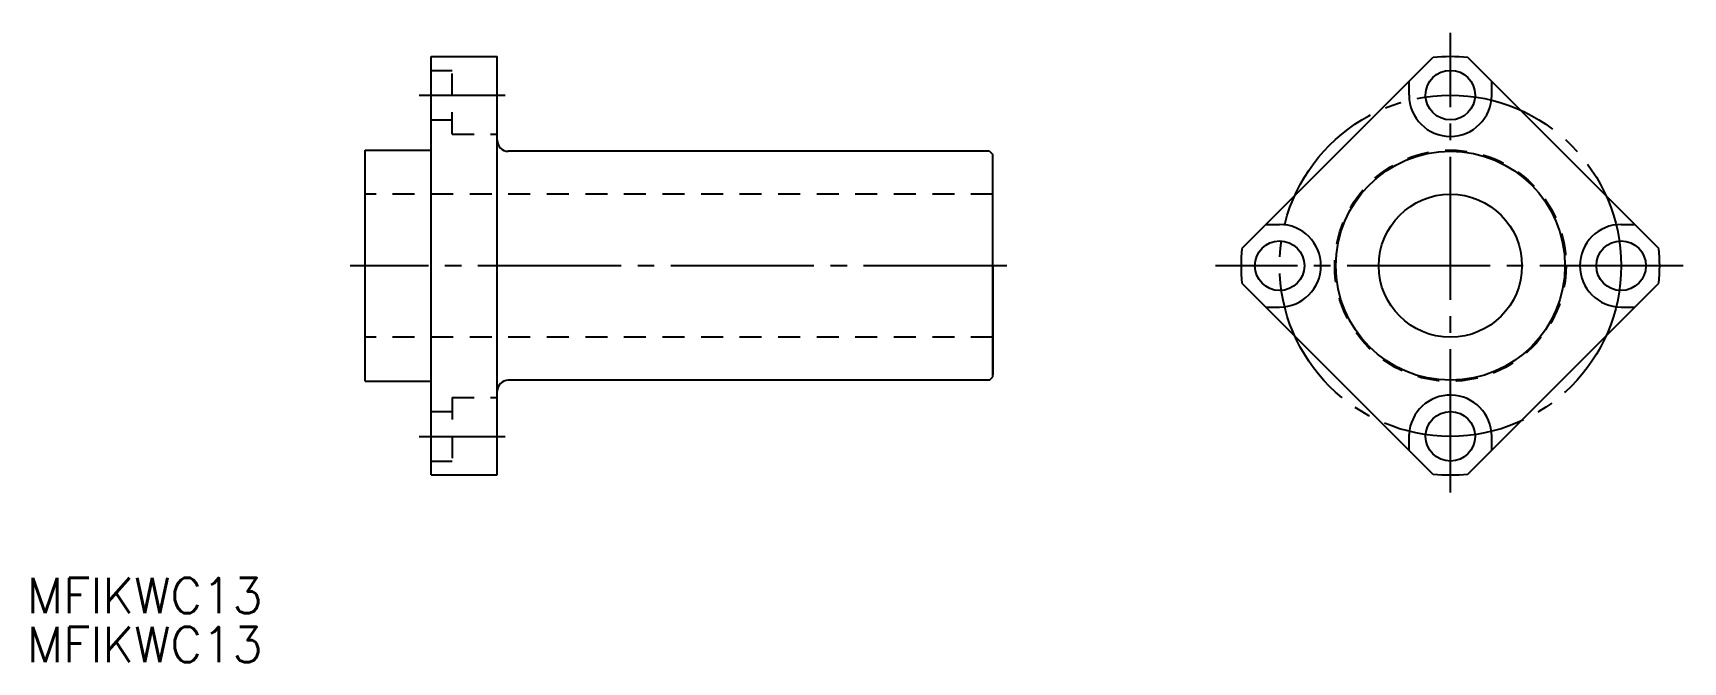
# Model space of a CAD drawing. Extents: x 87 to 237, y 139 to 196.
import ezdxf

# ---------------------------------------------------------------- set-up
doc = ezdxf.new("R2010")
doc.units = 0
doc.linetypes.add('CENTER', pattern=[17.5, 13, -1.5, 1.5, -1.5])
doc.linetypes.add('DASHED', pattern=[3.5, 2, -1.5])
doc.layers.get('0').update_dxf_attribs({"linetype": 'CONTINUOUS'})
doc.layers.add('CENTER', color=1, linetype='CENTER')
doc.styles.get("Standard").update_dxf_attribs({"font": 'txt.shx', "bigfont": '@extfont2.shx'})

msp = doc.modelspace()

# ---------------------------------------------------------------- linework, layer by layer
at = {"color": 7, "linetype": 'CONTINUOUS'}
for p, q in [((123.44, 193.71), (129.44, 193.71)), ((123.44, 155.71), (123.44, 193.71)), ((129.44, 155.71), (129.44, 193.71)), ((214.38, 193.64), (197.02, 176.28)), ((234.89, 176.28), (217.53, 193.64)), ((212.21, 190.21), (212.21, 191.46)), ((219.71, 190.21), (219.71, 191.46)), ((117.44, 164.21), (117.44, 185.21)), ((117.44, 185.21), (123.44, 185.21)), ((174.14, 185.11), (130.44, 185.11)), ((174.14, 185.11), (174.44, 184.81)), ((174.44, 164.61), (174.44, 184.81)), ((174.44, 174.71), (174.44, 184.61)), ((199.2, 178.46), (200.46, 178.46)), ((231.46, 178.46), (232.71, 178.46)), ((174.44, 174.71), (174.44, 164.81)), ((197.02, 173.14), (214.38, 155.77)), ((217.53, 155.77), (234.89, 173.14)), ((199.2, 170.96), (200.46, 170.96)), ((231.46, 170.96), (232.71, 170.96)), ((117.44, 164.21), (123.44, 164.21)), ((174.14, 164.31), (130.44, 164.31)), ((174.14, 164.31), (174.44, 164.61)), ((212.21, 157.95), (212.21, 159.39)), ((219.71, 157.95), (219.71, 159.21)), ((123.44, 155.71), (129.44, 155.71))]:
    msp.add_line(p, q, dxfattribs=at)
at = {"color": 3, "linetype": 'DASHED'}
for p, q in [((125.34, 186.67), (125.34, 193.71)), ((123.44, 192.46), (125.34, 192.46)), ((123.44, 187.96), (125.34, 187.96)), ((125.34, 186.67), (129.44, 186.67)), ((174.44, 181.21), (117.44, 181.21)), ((174.44, 168.21), (117.44, 168.21)), ((125.34, 162.74), (129.44, 162.74)), ((125.34, 162.74), (125.34, 155.71)), ((123.44, 161.46), (125.34, 161.46)), ((123.44, 156.96), (125.34, 156.96))]:
    msp.add_line(p, q, dxfattribs=at)
at = {"color": 7, "linetype": 'CONTINUOUS'}
for centre, radius in [((215.96, 190.21), 2.25), ((215.96, 174.71), 10.4), ((215.96, 174.71), 6.5), ((200.46, 174.71), 2.25), ((231.46, 174.71), 2.25), ((215.96, 159.21), 2.25)]:
    msp.add_circle(centre, radius, dxfattribs=at)
at = {"color": 3, "linetype": 'DASHED'}
msp.add_circle((215.96, 174.71), 10.5, dxfattribs=at)
at = {"color": 7, "linetype": 'CONTINUOUS'}
for centre, radius, start, end in [((215.96, 174.71), 19, 85.2566, 94.7434), ((215.96, 190.21), 3.75, 180, 0), ((130.44, 186.11), 1, 180, 270), ((200.46, 174.71), 3.75, 270, 90), ((231.46, 174.71), 3.75, 90, 270), ((215.96, 174.71), 19, 175.2566, 184.7434), ((215.96, 174.71), 19, 355.2566, 4.7434), ((130.44, 163.31), 1, 90, 180), ((215.96, 159.21), 3.75, 0, 177.2397), ((215.96, 174.71), 19, 265.2566, 274.7434)]:
    msp.add_arc(centre, radius, start, end, dxfattribs=at)
at = {"layer": 'CENTER', "color": 1, "linetype": 'CENTER'}
for p, q in [((215.96, 154.12), (215.96, 195.86)), ((122.34, 190.21), (130.16, 190.21)), ((175.69, 174.71), (116.08, 174.71)), ((237.08, 174.71), (194.65, 174.71)), ((122.34, 159.21), (130.16, 159.21))]:
    msp.add_line(p, q, dxfattribs=at)
msp.add_circle((215.96, 174.71), 15.5, dxfattribs=at)

# ---------------------------------------------------------------- texts
at = {"color": 7, "linetype": 'CONTINUOUS'}
for p in [(86.75, 143.14), (86.75, 138.7)]:
    msp.add_text('MFIKWC13', height=3.2, dxfattribs=at).set_placement(p)

doc.saveas('drawing.dxf')
